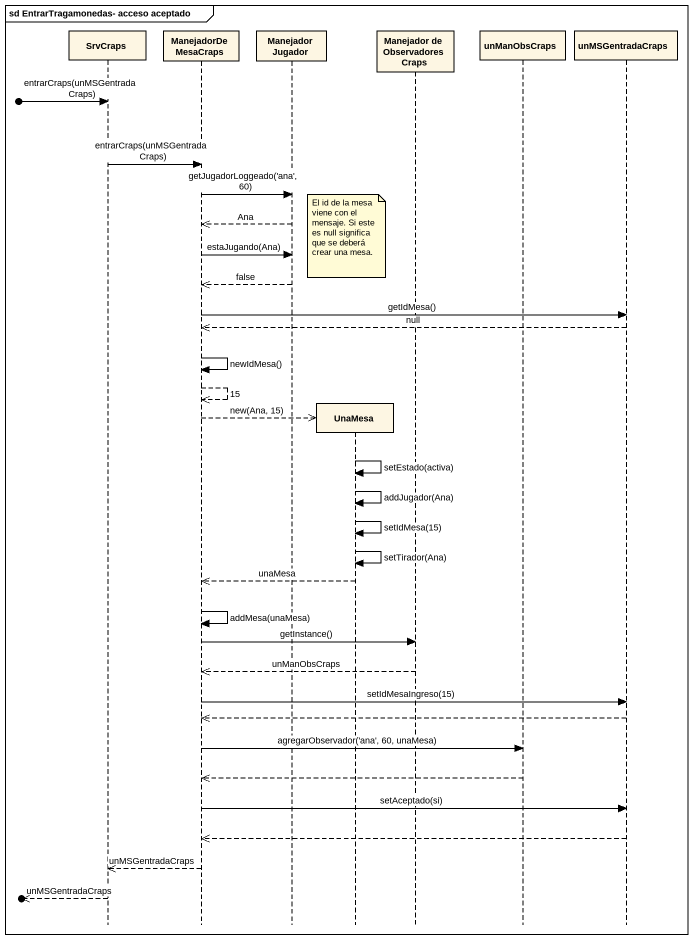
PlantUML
@startuml
mainframe sd EntrarTragamonedas- acceso aceptado
hide footbox
participant SrvCraps
participant "ManejadorDe MesaCraps" as ManejadorDe_MesaCraps
participant "Manejador Jugador" as Manejador_Jugador
participant UnaMesa
participant "Manejador de Observadores Craps" as Manejador_de_Observadores
participant unManObsCraps
participant unMSGentradaCraps

[o-> SrvCraps : entrarCraps(unMSGentradaCraps)
SrvCraps -> ManejadorDe_MesaCraps : entrarCraps(unMSGentradaCraps)
ManejadorDe_MesaCraps -> Manejador_Jugador : getJugadorLoggeado('ana', 60)
Manejador_Jugador -->> ManejadorDe_MesaCraps : Ana
note over UnaMesa : El id de la mesa viene con el mensaje. Si este es null significa que se deberá crear una mesa.
ManejadorDe_MesaCraps -> Manejador_Jugador : estaJugando(Ana)
Manejador_Jugador -->> ManejadorDe_MesaCraps : false
ManejadorDe_MesaCraps -> unMSGentradaCraps : getIdMesa()
unMSGentradaCraps -->> ManejadorDe_MesaCraps : null
ManejadorDe_MesaCraps -> ManejadorDe_MesaCraps : newIdMesa()
ManejadorDe_MesaCraps -->> ManejadorDe_MesaCraps : 15
ManejadorDe_MesaCraps -->> UnaMesa ** : new(Ana, 15)
UnaMesa -> UnaMesa : setEstado(activa)
UnaMesa -> UnaMesa : addJugador(Ana)
UnaMesa -> UnaMesa : setIdMesa(15)
UnaMesa -> UnaMesa : setTirador(Ana)
UnaMesa -->> ManejadorDe_MesaCraps : unaMesa
ManejadorDe_MesaCraps -> ManejadorDe_MesaCraps : addMesa(unaMesa)
ManejadorDe_MesaCraps -> Manejador_de_Observadores : getInstance()
Manejador_de_Observadores -->> ManejadorDe_MesaCraps : unManObsCraps
ManejadorDe_MesaCraps -> unMSGentradaCraps : setIdMesaIngreso(15)
unMSGentradaCraps -->> ManejadorDe_MesaCraps
ManejadorDe_MesaCraps -> unManObsCraps : agregarObservador('ana', 60, unaMesa)
unManObsCraps -->> ManejadorDe_MesaCraps
ManejadorDe_MesaCraps -> unMSGentradaCraps : setAceptado(si)
unMSGentradaCraps -->> ManejadorDe_MesaCraps
ManejadorDe_MesaCraps -->> SrvCraps : unMSGentradaCraps
[o<<-- SrvCraps : unMSGentradaCraps
@enduml
